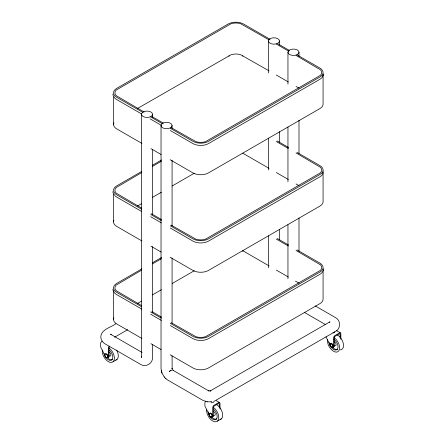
<?xml version="1.0" encoding="UTF-8"?>
<svg xmlns="http://www.w3.org/2000/svg" width="444" height="444" viewBox="0 0 444 444"><rect width="100%" height="100%" fill="white"/><g stroke="black" fill="none" stroke-linecap="round" stroke-linejoin="round"><path stroke-width="0.67" d="M323.754 171.412L323.754 170.979M323.77 268.714L323.293 270.884M323.354 75.641L323.754 73.887M141.597 356.621L141.442 357.514L141.503 114.258M329.304 322.372L329.997 321.789L210.306 390.892L210.883 390.753L209.923 390.986L210.223 390.914L208.142 390.753L208.719 390.892L172.932 370.229L173.338 370.662L171.972 368.287L172.139 368.859L172.078 355.794M137.523 108.469L231.047 54.756A9.651 5.572 0 0 1 240.704 54.756L269.114 70.879M141.891 171.34L116.761 185.847A11.044 6.377 0 0 0 116.761 194.866L141.747 209.296M152.664 165.118L161.638 159.94M141.708 172.572L116.211 187.573A9.651 5.572 0 0 0 116.211 193.146L141.747 208.164M152.47 166.361L161.433 161.183M137.523 205.994L141.708 203.574M152.47 197.364L161.433 192.185M172.194 185.975L194.311 173.21M141.891 268.859L116.761 283.372A11.044 6.377 0 0 0 116.761 292.391L141.747 306.815M152.664 262.643L161.638 257.459M141.708 270.091L116.211 285.092A9.651 5.572 0 0 0 116.211 290.665L141.747 305.688M152.47 263.88L161.433 258.702M137.523 303.513L141.708 301.099M152.47 294.883L161.433 289.71M172.194 283.494L194.311 270.729M115.834 323.748C110.883 327.6 101.226 329.176 100.782 336.918C100.91 339.799 102.564 342.391 105.028 343.856L140.543 364.358C145.643 367.71 152.903 363.519 152.547 357.426L152.547 344.261M114.513 337.268L127.706 329.648M113.087 361.743L116.994 359.49M217.46 421.101L221.362 418.842M214.247 401.21L335.475 331.452C340.931 328.71 340.931 320.329 335.475 317.588L315.223 305.894M211.666 401.831L207.365 401.831L203.025 400.433L167.516 379.931L165.557 378.371M207.065 401.753L207.365 401.831M270.069 39.3L243.684 24.07A11.044 6.377 0 0 0 228.066 24.07L116.761 88.328A11.044 6.377 0 0 0 116.761 97.347L142.94 112.46M277.866 43.801L289.26 50.377M297.053 54.878L319.841 68.037A11.044 6.377 0 0 1 319.841 77.056L208.536 141.314A11.044 6.377 0 0 1 192.912 141.314L170.307 128.261M269.114 39.877L240.704 23.748A9.651 5.572 0 0 0 231.047 23.748L116.211 90.054A9.651 5.572 0 0 0 116.211 95.627L144.139 112.027M276.296 44.023L288.866 51.282M296.054 55.428L320.39 69.758A9.651 5.572 0 0 1 320.39 75.33L205.555 141.63A9.651 5.572 0 0 1 195.898 141.63L171.079 127.583M276.296 75.025L288.273 81.94M296.054 86.43L299.045 88.162M277.267 140.976L288.661 147.552M297.053 152.403L319.841 165.557A11.044 6.377 0 0 1 319.841 174.575L208.536 238.839A11.044 6.377 0 0 1 192.912 238.839L170.307 225.785M276.296 141.542L288.273 148.457M296.054 152.947L320.39 167.277A9.651 5.572 0 0 1 320.39 172.855L205.555 239.155A9.651 5.572 0 0 1 195.898 239.155L171.079 225.102M242.774 153.191L269.114 168.398M276.296 172.549L288.273 179.459M296.054 183.955L299.045 185.681M151.92 116.522L163.298 123.088M150.671 116.927L162.571 123.798M141.747 114.03L116.761 99.6A11.044 6.377 0 0 1 113.903 96.742M150.078 118.837L161.383 125.363M170.307 130.519L192.912 143.573A11.044 6.377 0 0 0 208.536 143.573L319.841 79.31A11.044 6.377 0 0 0 323.077 74.803L323.077 104.112A11.044 6.377 0 0 1 319.841 108.625L208.536 172.883A11.044 6.377 0 0 1 192.912 172.883L170.13 159.729M141.947 143.456L116.761 128.915A11.044 6.377 0 0 1 113.903 122.755M150.938 148.651L161.133 154.534M277.267 238.495L288.661 245.071M297.053 249.922L319.841 263.076A11.044 6.377 0 0 1 319.841 272.094L208.536 336.358A11.044 6.377 0 0 1 192.912 336.358L170.307 323.304M276.296 239.066L288.273 245.976M296.054 250.472L320.39 264.802A9.651 5.572 0 0 1 320.39 270.374L205.555 336.674A9.651 5.572 0 0 1 195.898 336.674L171.079 322.622M269.114 265.923L242.774 250.71L242.774 251.276M276.296 270.069L288.273 276.978M295.454 281.13L299.045 283.2M151.326 213.697L161.499 219.575M150.671 214.446L161.383 220.629M141.747 211.549L116.761 197.125A11.044 6.377 0 0 1 115.002 195.804M150.671 216.705L161.383 222.888M170.307 228.038L192.912 241.092A11.044 6.377 0 0 0 208.536 241.092L319.841 176.829A11.044 6.377 0 0 0 322.411 174.503M336.513 330.641L340.42 332.895M304.567 312.498L325.419 324.536M141.947 240.975L116.761 226.434A11.044 6.377 0 0 1 113.903 220.274M150.938 246.17L161.133 252.053M170.13 257.248L192.912 270.402A11.044 6.377 0 0 0 208.536 270.402L319.841 206.144A11.044 6.377 0 0 0 323.077 201.632L323.077 172.322A11.044 6.377 0 0 1 322.699 173.97M151.92 311.56L161.499 317.094M150.671 311.966L161.383 318.154M141.747 309.068L116.761 294.644A11.044 6.377 0 0 1 113.903 291.786M150.671 314.224L161.383 320.407M170.307 325.557L192.912 338.611A11.044 6.377 0 0 0 208.536 338.611L319.841 274.353A11.044 6.377 0 0 0 322.699 271.489M141.947 338.495L116.761 323.954A11.044 6.377 0 0 1 113.903 317.793M150.938 343.689L161.133 349.572M170.13 354.767L192.912 367.926A11.044 6.377 0 0 0 208.536 367.926L319.841 303.663A11.044 6.377 0 0 0 323.077 299.151L323.077 269.841M142.102 352.503L110.506 334.188L111.205 334.77M216.234 400.643L219.58 402.575M161.028 125.53L161.028 368.698L161.988 373.149L164.352 377.095M164.141 376.873L165.967 378.799M113.403 291.364L112.848 289.222M209.474 415.057L205.333 406.954A2.764 1.593 60 0 1 204.873 405.244L204.873 403.241A2.07 1.193 -60 0 1 205.777 401.16M105.4 356.282L100.96 347.596A2.764 1.593 60 0 1 100.505 345.887L100.505 343.889A2.07 1.193 -60 0 1 101.97 341.353M161.233 370.607L161.988 373.149M113.309 193.656L112.848 191.703M112.848 94.183L113.248 95.932M340.848 339.294L340.848 333.844A2.07 1.193 -60 0 0 339.388 333L334.992 335.536A2.07 1.193 -60 0 0 333.527 338.073L333.527 346.242A2.414 1.393 60 0 1 331.374 346.908M340.115 337.673L340.115 334.265A1.038 0.599 -60 0 0 339.388 333.844L334.992 336.38A1.038 0.599 -60 0 0 334.26 337.651L334.26 345.821A2.414 1.393 60 0 1 332.994 346.997M299.001 52.253A5.522 3.191 0 0 1 290.72 55.012A5.522 3.191 0 0 1 290.72 49.489A5.522 3.191 0 0 1 299.001 52.253L299.001 56.416M299.001 120.224L299.001 153.513M299.001 218.015L299.001 251.304M287.956 52.253L287.956 84.121M287.956 127.073L287.956 181.801M287.956 224.753L287.956 278.788M279.476 40.981A5.522 3.191 0 0 1 271.19 43.74A5.522 3.191 0 0 1 271.19 38.217A5.522 3.191 0 0 1 279.476 40.981L279.476 45.133M279.476 131.735L279.476 142.124M279.476 229.415L279.476 239.804M268.431 40.981L268.431 72.883M268.431 138.078L268.431 169.98M268.431 235.869L268.431 267.771M242.774 55.672L242.774 56.238M228.976 55.672L228.976 56.238M220.008 408.974L220.008 403.524A2.07 1.193 -60 0 0 218.542 402.68L214.152 405.217A2.07 1.193 -60 0 0 212.687 407.753L212.687 415.928A2.414 1.393 60 0 1 210.534 416.589M219.275 407.353L219.275 403.946A1.038 0.599 -60 0 0 218.542 403.524L214.152 406.06A1.038 0.599 -60 0 0 213.42 407.331L213.42 415.501A2.414 1.393 60 0 1 212.154 416.677M172.078 125.53A5.522 3.191 0 0 1 163.792 128.294A5.522 3.191 0 0 1 163.792 122.772A5.522 3.191 0 0 1 172.078 125.53L172.078 128.305M172.078 160.212L172.078 226.101M172.078 258.003L172.078 323.199M152.547 114.258A5.522 3.191 0 0 1 144.267 117.022A5.522 3.191 0 0 1 144.267 111.5A5.522 3.191 0 0 1 152.547 114.258L152.547 117.721M152.547 149.589L152.547 214.713M152.547 246.581L152.547 312.393M113.525 96.459L113.525 124.403M113.525 193.978L113.525 221.928M113.525 290.814L113.525 319.447M114.558 195.31A11.044 6.377 0 0 1 113.903 194.267M337.274 334.881A8.63 4.984 60 0 1 343.356 343.739A8.63 4.984 60 0 1 340.148 349.894M334.432 337.829A8.63 4.984 60 0 1 339.56 348.801A8.63 4.984 60 0 1 332.623 350.716A8.63 4.984 60 0 1 327.494 339.743M334.088 345.249A2.253 1.299 60 0 1 333.35 346.892M333.921 339.31A6.377 3.68 60 0 1 338.034 347.025A6.377 3.68 60 0 1 333.66 349.55A6.377 3.68 60 0 1 329.037 342.13M334.093 341.691A2.253 1.299 60 0 1 336.041 344.122A2.253 1.299 60 0 1 334.915 345.726M337.69 349.228A6.377 3.68 60 0 1 332.251 346.914M330.353 344.411A2.07 1.193 60 0 1 331.818 343.567A2.07 1.193 60 0 1 333.283 346.104A2.07 1.193 60 0 1 331.818 346.947M331.818 344.133A1.382 0.799 60 0 1 332.073 344.316M332.306 344.566A1.382 0.799 60 0 1 332.512 344.86M330.963 346.475A2.414 1.393 60 0 1 330.608 345.954L326.174 337.274A2.764 1.593 60 0 1 325.979 336.835M334.615 331.807A1.382 0.799 0 0 1 332.928 332.784M116.611 349.989A8.63 4.984 60 0 1 115.845 360.106M109.218 348.157A8.63 4.984 60 0 1 114.347 359.129A8.63 4.984 60 0 1 107.409 361.044A8.63 4.984 60 0 1 102.281 350.072M108.136 357.215A2.253 1.299 60 0 1 107.753 357.181M108.88 356.526A2.253 1.299 60 0 1 108.464 357.115M109.479 350.244A6.377 3.68 60 0 1 111.505 360.123A6.377 3.68 60 0 1 103.957 353.435M108.88 352.02A2.253 1.299 60 0 1 110.872 354.706A2.253 1.299 60 0 1 109.291 355.877M112.482 359.557A6.377 3.68 60 0 1 107.387 357.653M105.189 354.334A2.07 1.193 60 0 1 106.86 354.068A2.07 1.193 60 0 1 108.064 356.576A2.07 1.193 60 0 1 106.604 357.276M107.298 355.189A1.382 0.799 60 0 1 107.454 355.511M109.402 346.137A2.07 1.193 -60 0 0 108.314 348.401L108.314 356.571A2.414 1.393 60 0 1 106.604 357.559M107.781 357.326A2.414 1.393 60 0 0 109.046 356.149L109.046 347.974A1.038 0.599 -60 0 1 109.779 346.709M216.433 404.562A8.63 4.984 60 0 1 222.361 412.742A8.63 4.984 60 0 1 220.218 419.458M213.592 407.509A8.63 4.984 60 0 1 218.72 418.487A8.63 4.984 60 0 1 211.782 420.396A8.63 4.984 60 0 1 206.654 409.424M213.248 415.884A2.253 1.299 60 0 1 212.51 416.572M213.853 409.596A6.377 3.68 60 0 1 217.149 417.282A6.377 3.68 60 0 1 212.554 419.081A6.377 3.68 60 0 1 208.197 411.81M213.248 411.372A2.253 1.299 60 0 1 215.201 413.802A2.253 1.299 60 0 1 214.075 415.406M216.85 418.914A6.377 3.68 60 0 1 211.411 416.6M209.562 413.686A2.07 1.193 60 0 1 211.233 413.42A2.07 1.193 60 0 1 212.437 415.928A2.07 1.193 60 0 1 210.978 416.633M211.466 414.246A1.382 0.799 60 0 1 211.666 414.541M213.775 401.487A1.382 0.799 0 0 1 212.621 402.486A1.382 0.799 0 0 1 211.061 401.692M171.373 370.135L169.375 371.367L171.373 370.135M329.864 344.694A2.07 1.193 60 0 0 332.062 347.43A2.07 1.193 60 0 0 332.062 344.5A2.07 1.193 60 0 0 329.864 344.694M104.651 355.022A2.07 1.193 60 0 0 106.849 357.753A2.07 1.193 60 0 0 106.849 354.828A2.07 1.193 60 0 0 104.651 355.022M209.024 414.374A2.07 1.193 60 0 0 211.222 417.11A2.07 1.193 60 0 0 211.222 414.18A2.07 1.193 60 0 0 209.024 414.374"/></g></svg>
